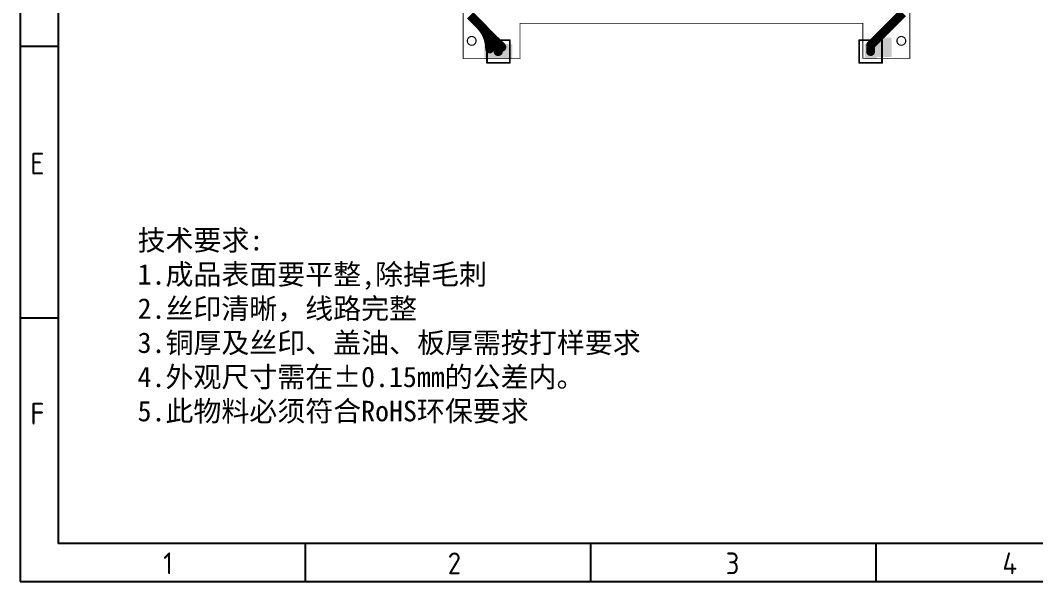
# Model space of a CAD drawing. Header units: inches. Extents: x 32166 to 66782, y 2386 to 7162.
# Drawn here: x 32166 to 33326, y 2386 to 3026 of the extents above; entities that cross this region are included whole.
import ezdxf
from ezdxf.enums import TextEntityAlignment as Align

# ---------------------------------------------------------------- set-up
doc = ezdxf.new("R2010")
doc.units = ezdxf.units.IN
doc.header["$LTSCALE"] = 0.64311
doc.header["$MEASUREMENT"] = 0
doc.layers.get('0').update_dxf_attribs({"linetype": 'CONTINUOUS'})
for name, color, linetype in [('BOTTOMLAYER', 5, 'CONTINUOUS'), ('BOTTOMOVERLAY', 54, 'CONTINUOUS'), ('BOTTOMSOLDER', 6, 'CONTINUOUS'), ('KEEPOUTLAYER', 6, 'CONTINUOUS'), ('MIDLAYER1', 16, 'CONTINUOUS'), ('MIDLAYER2', 76, 'CONTINUOUS'), ('MULTILAYER', 9, 'CONTINUOUS'), ('TOPLAYER', 1, 'CONTINUOUS'), ('TOPPASTE', 8, 'CONTINUOUS'), ('TOPSOLDER', 216, 'CONTINUOUS')]:
    doc.layers.add(name, color=color, linetype=linetype)
doc.styles.add('gb', font='gbeitc.shx', dxfattribs={"bigfont": 'gbcbig.shx'})
doc.styles.add('ISO Proportional', font='isocp')

# ---------------------------------------------------------------- blocks, each defined once
blk = doc.blocks.new('____1_1')
at = {"layer": 'BOTTOMLAYER'}
blk.add_solid([(-0.61, -0.76), (0.59, -0.76), (-0.61, 0.74), (0.59, 0.74)], dxfattribs=at)
at = {"layer": 'BOTTOMOVERLAY', "const_width": 0.203}
for points in [[(-1.31, -1.31), (-1.31, 1.29)], [(-1.31, 1.29), (1.29, 1.29)], [(1.29, -1.31), (1.29, 1.29)], [(-1.31, -1.31), (1.29, -1.31)]]:
    blk.add_lwpolyline(points, dxfattribs=at)
at = {"layer": 'BOTTOMOVERLAY', "const_width": 0.102}
for points in [[(-1.36, 1.29, 1), (-1.26, 1.29, 1)], [(-1.36, 1.29, 1), (-1.26, 1.29, 1)], [(1.24, 1.29, 1), (1.34, 1.29, 1)], [(1.24, 1.29, 1), (1.34, 1.29, 1)], [(-1.36, -1.31, 1), (-1.26, -1.31, 1)], [(-1.36, -1.31, 1), (-1.26, -1.31, 1)], [(1.24, -1.31, 1), (1.34, -1.31, 1)], [(1.24, -1.31, 1), (1.34, -1.31, 1)]]:
    blk.add_lwpolyline(points, format="xyb", close=True, dxfattribs=at)
at = {"layer": 'BOTTOMSOLDER'}
blk.add_solid([(-0.71, -0.86), (0.69, -0.86), (-0.71, 0.84), (0.69, 0.84)], dxfattribs=at)
at = {"layer": 'MIDLAYER1'}
blk.add_solid([(-0.61, -0.76), (0.59, -0.76), (-0.61, 0.74), (0.59, 0.74)], dxfattribs=at)
at = {"layer": 'MIDLAYER2'}
blk.add_solid([(-0.61, -0.76), (0.59, -0.76), (-0.61, 0.74), (0.59, 0.74)], dxfattribs=at)
at = {"layer": 'MULTILAYER'}
blk.add_solid([(-0.61, -0.76), (0.59, -0.76), (-0.61, 0.74), (0.59, 0.74)], dxfattribs=at)
at = {"layer": 'TOPLAYER'}
blk.add_solid([(-0.61, -0.76), (0.59, -0.76), (-0.61, 0.74), (0.59, 0.74)], dxfattribs=at)
at = {"layer": 'TOPSOLDER'}
blk.add_solid([(-0.71, -0.86), (0.69, -0.86), (-0.71, 0.84), (0.69, 0.84)], dxfattribs=at)
blk = doc.blocks.new('____1_2')
at = {"layer": 'BOTTOMLAYER'}
blk.add_solid([(-1.51, -0.76), (1.49, -0.76), (-1.51, 0.74), (1.49, 0.74)], dxfattribs=at)
at = {"layer": 'BOTTOMOVERLAY', "const_width": 0.203}
for points in [[(-1.31, -1.31), (-1.31, 1.29)], [(-1.31, 1.29), (1.29, 1.29)], [(1.29, -1.31), (1.29, 1.29)], [(-1.31, -1.31), (1.29, -1.31)]]:
    blk.add_lwpolyline(points, dxfattribs=at)
at = {"layer": 'BOTTOMOVERLAY', "const_width": 0.102}
for points in [[(-1.36, 1.29, 1), (-1.26, 1.29, 1)], [(-1.36, 1.29, 1), (-1.26, 1.29, 1)], [(1.24, 1.29, 1), (1.34, 1.29, 1)], [(1.24, 1.29, 1), (1.34, 1.29, 1)], [(-1.36, -1.31, 1), (-1.26, -1.31, 1)], [(-1.36, -1.31, 1), (-1.26, -1.31, 1)], [(1.24, -1.31, 1), (1.34, -1.31, 1)], [(1.24, -1.31, 1), (1.34, -1.31, 1)]]:
    blk.add_lwpolyline(points, format="xyb", close=True, dxfattribs=at)
at = {"layer": 'BOTTOMSOLDER'}
blk.add_solid([(-1.61, -0.86), (1.59, -0.86), (-1.61, 0.84), (1.59, 0.84)], dxfattribs=at)
at = {"layer": 'MIDLAYER1'}
blk.add_solid([(-1.51, -0.76), (1.49, -0.76), (-1.51, 0.74), (1.49, 0.74)], dxfattribs=at)
at = {"layer": 'MIDLAYER2'}
blk.add_solid([(-1.51, -0.76), (1.49, -0.76), (-1.51, 0.74), (1.49, 0.74)], dxfattribs=at)
at = {"layer": 'MULTILAYER'}
blk.add_solid([(-1.51, -0.76), (1.49, -0.76), (-1.51, 0.74), (1.49, 0.74)], dxfattribs=at)
at = {"layer": 'TOPLAYER'}
blk.add_solid([(-1.51, -0.76), (1.49, -0.76), (-1.51, 0.74), (1.49, 0.74)], dxfattribs=at)
at = {"layer": 'TOPSOLDER'}
blk.add_solid([(-1.61, -0.86), (1.59, -0.86), (-1.61, 0.84), (1.59, 0.84)], dxfattribs=at)

msp = doc.modelspace()

# ---------------------------------------------------------------- linework, layer by layer
for p, q in [((32209.6, 4185.2), (32209.6, 2429.3)), ((32166.2, 2997), (32209.6, 2997)), ((32166.2, 2997), (32209.6, 2997)), ((32166.2, 2686.8), (32209.6, 2686.8)), ((34728.7, 2429.3), (32209.6, 2429.3)), ((32491.9, 2385.9), (32491.9, 2429.3)), ((32817.7, 2385.9), (32817.7, 2429.3)), ((33143.4, 2385.9), (33143.4, 2429.3))]:
    msp.add_line(p, q)
msp.add_lwpolyline([(32166.2, 2385.9), (34772.1, 2385.9), (34772.1, 4228.6), (32166.2, 4228.6)], close=True)
at = {"layer": 'KEEPOUTLAYER'}
for points, const_width in [([(32671.8, 2983.1), (32671.8, 3738.2)], 1.28), ([(33181.8, 2983.1), (33181.8, 3738.2)], 1.28), ([(32736.8, 2983.1), (32736.8, 3023.1)], 1), ([(32736.8, 3023.1), (33128.2, 3023.1)], 1), ([(33128.2, 2983.1), (33128.2, 3023.1)], 1), ([(32671.8, 2983.1), (32736.8, 2983.1)], 1), ([(33128.2, 2983.1), (33181.8, 2983.1)], 1)]:
    msp.add_lwpolyline(points, dxfattribs=dict(at, const_width=const_width))
for points, const_width in [([(32736.6, 3023.1, 1), (32737.1, 3023.1, 1)], 0.5), ([(32736.6, 3023.1, 1), (32737.1, 3023.1, 1)], 0.5), ([(33127.9, 3023.1, 1), (33128.4, 3023.1, 1)], 0.5), ([(33127.9, 3023.1, 1), (33128.4, 3023.1, 1)], 0.5), ([(32686.6, 3003, 1), (32676.6, 3003, 1)], 1.3), ([(32686.6, 3003, 1), (32676.6, 3003, 1)], 1.3), ([(32676.2, 3003, 1), (32676.9, 3003, 1)], 0.65), ([(32676.2, 3003, 1), (32676.9, 3003, 1)], 0.65), ([(32686.2, 3003, 1), (32686.9, 3003, 1)], 0.65), ([(32686.2, 3003, 1), (32686.9, 3003, 1)], 0.65), ([(33177.1, 3003, 1), (33167.1, 3003, 1)], 1.3), ([(33177.1, 3003, 1), (33167.1, 3003, 1)], 1.3), ([(33166.7, 3003, 1), (33167.4, 3003, 1)], 0.65), ([(33166.7, 3003, 1), (33167.4, 3003, 1)], 0.65), ([(33176.7, 3003, 1), (33177.4, 3003, 1)], 0.65), ([(33176.7, 3003, 1), (33177.4, 3003, 1)], 0.65), ([(32671.5, 2983.1, 1), (32672.1, 2983.1, 1)], 0.638), ([(32671.6, 2983.1, 1), (32672.1, 2983.1, 1)], 0.5), ([(32736.6, 2983.1, 1), (32737.1, 2983.1, 1)], 0.5), ([(32736.6, 2983.1, 1), (32737.1, 2983.1, 1)], 0.5), ([(33127.9, 2983.1, 1), (33128.4, 2983.1, 1)], 0.5), ([(33127.9, 2983.1, 1), (33128.4, 2983.1, 1)], 0.5), ([(33181.5, 2983.1, 1), (33182.1, 2983.1, 1)], 0.638), ([(33181.6, 2983.1, 1), (33182.1, 2983.1, 1)], 0.5)]:
    msp.add_lwpolyline(points, format="xyb", close=True, dxfattribs=dict(at, const_width=const_width))
at = {"layer": 'TOPLAYER', "const_width": 10.2}
for points in [[(33137.1, 2998.1), (33173.8, 3034.9)], [(32679.8, 3032.1), (32705.5, 3006.3)], [(32705.5, 3006.3), (32712.1, 2999.8)], [(32712.1, 2999.8), (32716.1, 2995.8)], [(32712.1, 2990.9), (32712.1, 2999.8)], [(33137.1, 2990.9), (33137.1, 2998.1)]]:
    msp.add_lwpolyline(points, dxfattribs=at)
for points in [[(32691, 3020.9, -0.198912), (32702.1, 2993.9)], [(32698.8, 3013, -0.306723), (32702.3, 2994.8)], [(32708.3, 3003.5, -0.198912), (32712.3, 2993.9)], [(32709.4, 3002.4, -0.306723), (32711.7, 2990.8)]]:
    msp.add_lwpolyline(points, format="xyb", dxfattribs=at)
at = {"layer": 'TOPLAYER', "const_width": 5.08}
for points in [[(32688.4, 3020.9, 1), (32693.5, 3020.9, 1)], [(32696.3, 3013, 1), (32701.4, 3013, 1)], [(32703, 3006.3, 1), (32708.1, 3006.3, 1)], [(32703, 3006.3, 1), (32708.1, 3006.3, 1)], [(32705.8, 3003.5, 1), (32710.8, 3003.5, 1)], [(32706.9, 3002.4, 1), (32712, 3002.4, 1)], [(32709.5, 2999.8, 1), (32714.6, 2999.8, 1)], [(32709.5, 2999.8, 1), (32714.6, 2999.8, 1)], [(32709.5, 2999.8, 1), (32714.6, 2999.8, 1)], [(33134.5, 2998.1, 1), (33139.6, 2998.1, 1)], [(33134.5, 2998.1, 1), (33139.6, 2998.1, 1)], [(32699.6, 2993.9, 1), (32704.7, 2993.9, 1)], [(32699.8, 2994.8, 1), (32704.9, 2994.8, 1)], [(32709.1, 2990.8, 1), (32714.2, 2990.8, 1)], [(32709.5, 2990.9, 1), (32714.6, 2990.9, 1)], [(32709.8, 2993.9, 1), (32714.8, 2993.9, 1)], [(32713.5, 2995.8, 1), (32718.6, 2995.8, 1)], [(33134.5, 2990.9, 1), (33139.6, 2990.9, 1)]]:
    msp.add_lwpolyline(points, format="xyb", close=True, dxfattribs=at)
at = {"layer": 'TOPLAYER'}
msp.add_solid([(33160.1, 2985.5), (33160.1, 3005.5), (33140.1, 2985.5), (33140.1, 3005.5)], dxfattribs=at)
at = {"layer": 'TOPPASTE'}
msp.add_solid([(33160.1, 2985.5), (33160.1, 3005.5), (33140.1, 2985.5), (33140.1, 3005.5)], dxfattribs=at)
at = {"layer": 'TOPSOLDER'}
msp.add_solid([(33161.1, 2984.5), (33161.1, 3006.5), (33139, 2984.5), (33139, 3006.5)], dxfattribs=at)

# ---------------------------------------------------------------- block references
at = {"xscale": 10, "yscale": 10, "zscale": 10}
for name, p in [('____1_2', (32712.2, 2991)), ('____1_1', (33137.2, 2991))]:
    msp.add_blockref(name, p, dxfattribs=at)

# ---------------------------------------------------------------- texts
at = {"style": 'ISO Proportional'}
for s, p in [('E', (32185.7, 2863)), ('F', (32185.7, 2577.6)), ('1', (32334.9, 2406.8)), ('2', (32661.8, 2406.8)), ('3', (32979.4, 2406.8)), ('4', (33295.9, 2406.8))]:
    msp.add_text(s, height=24.8, dxfattribs=at).set_placement(p, align=Align.MIDDLE)
at = {"lineweight": -2, "insert": (32300.1, 2787.3), "char_height": 23.4, "attachment_point": 1, "style": 'gb'}
msp.add_mtext('{\\fSimSun|b0|i0|c134|p2;技术要求\\fSimSun|b0|i0|c0|p2;:\\fSimSun|b0|i0|c134|p2;\\P\\fSimSun|b0|i0|c0|p2;1.\\fSimSun|b0|i0|c134|p2;成品表面要平整\\fSimSun|b0|i0|c0|p2;,\\fSimSun|b0|i0|c134|p2;除掉毛刺\\P\\fSimSun|b0|i0|c0|p2;2.\\fSimSun|b0|i0|c134|p2;丝印清晰，线路完整\\P\\fSimSun|b0|i0|c0|p2;3.\\fSimSun|b0|i0|c134|p2;铜厚及丝印、盖油、板厚需按打样要求\\P\\fSimSun|b0|i0|c0|p2;4.\\fSimSun|b0|i0|c134|p2;外观尺寸需在±0.15mm的公差内。\\P\\fSimSun|b0|i0|c0|p2;5.\\fSimSun|b0|i0|c134|p2;此物料必须符合RoHS环保要求}', dxfattribs=at)

doc.saveas('drawing.dxf')
